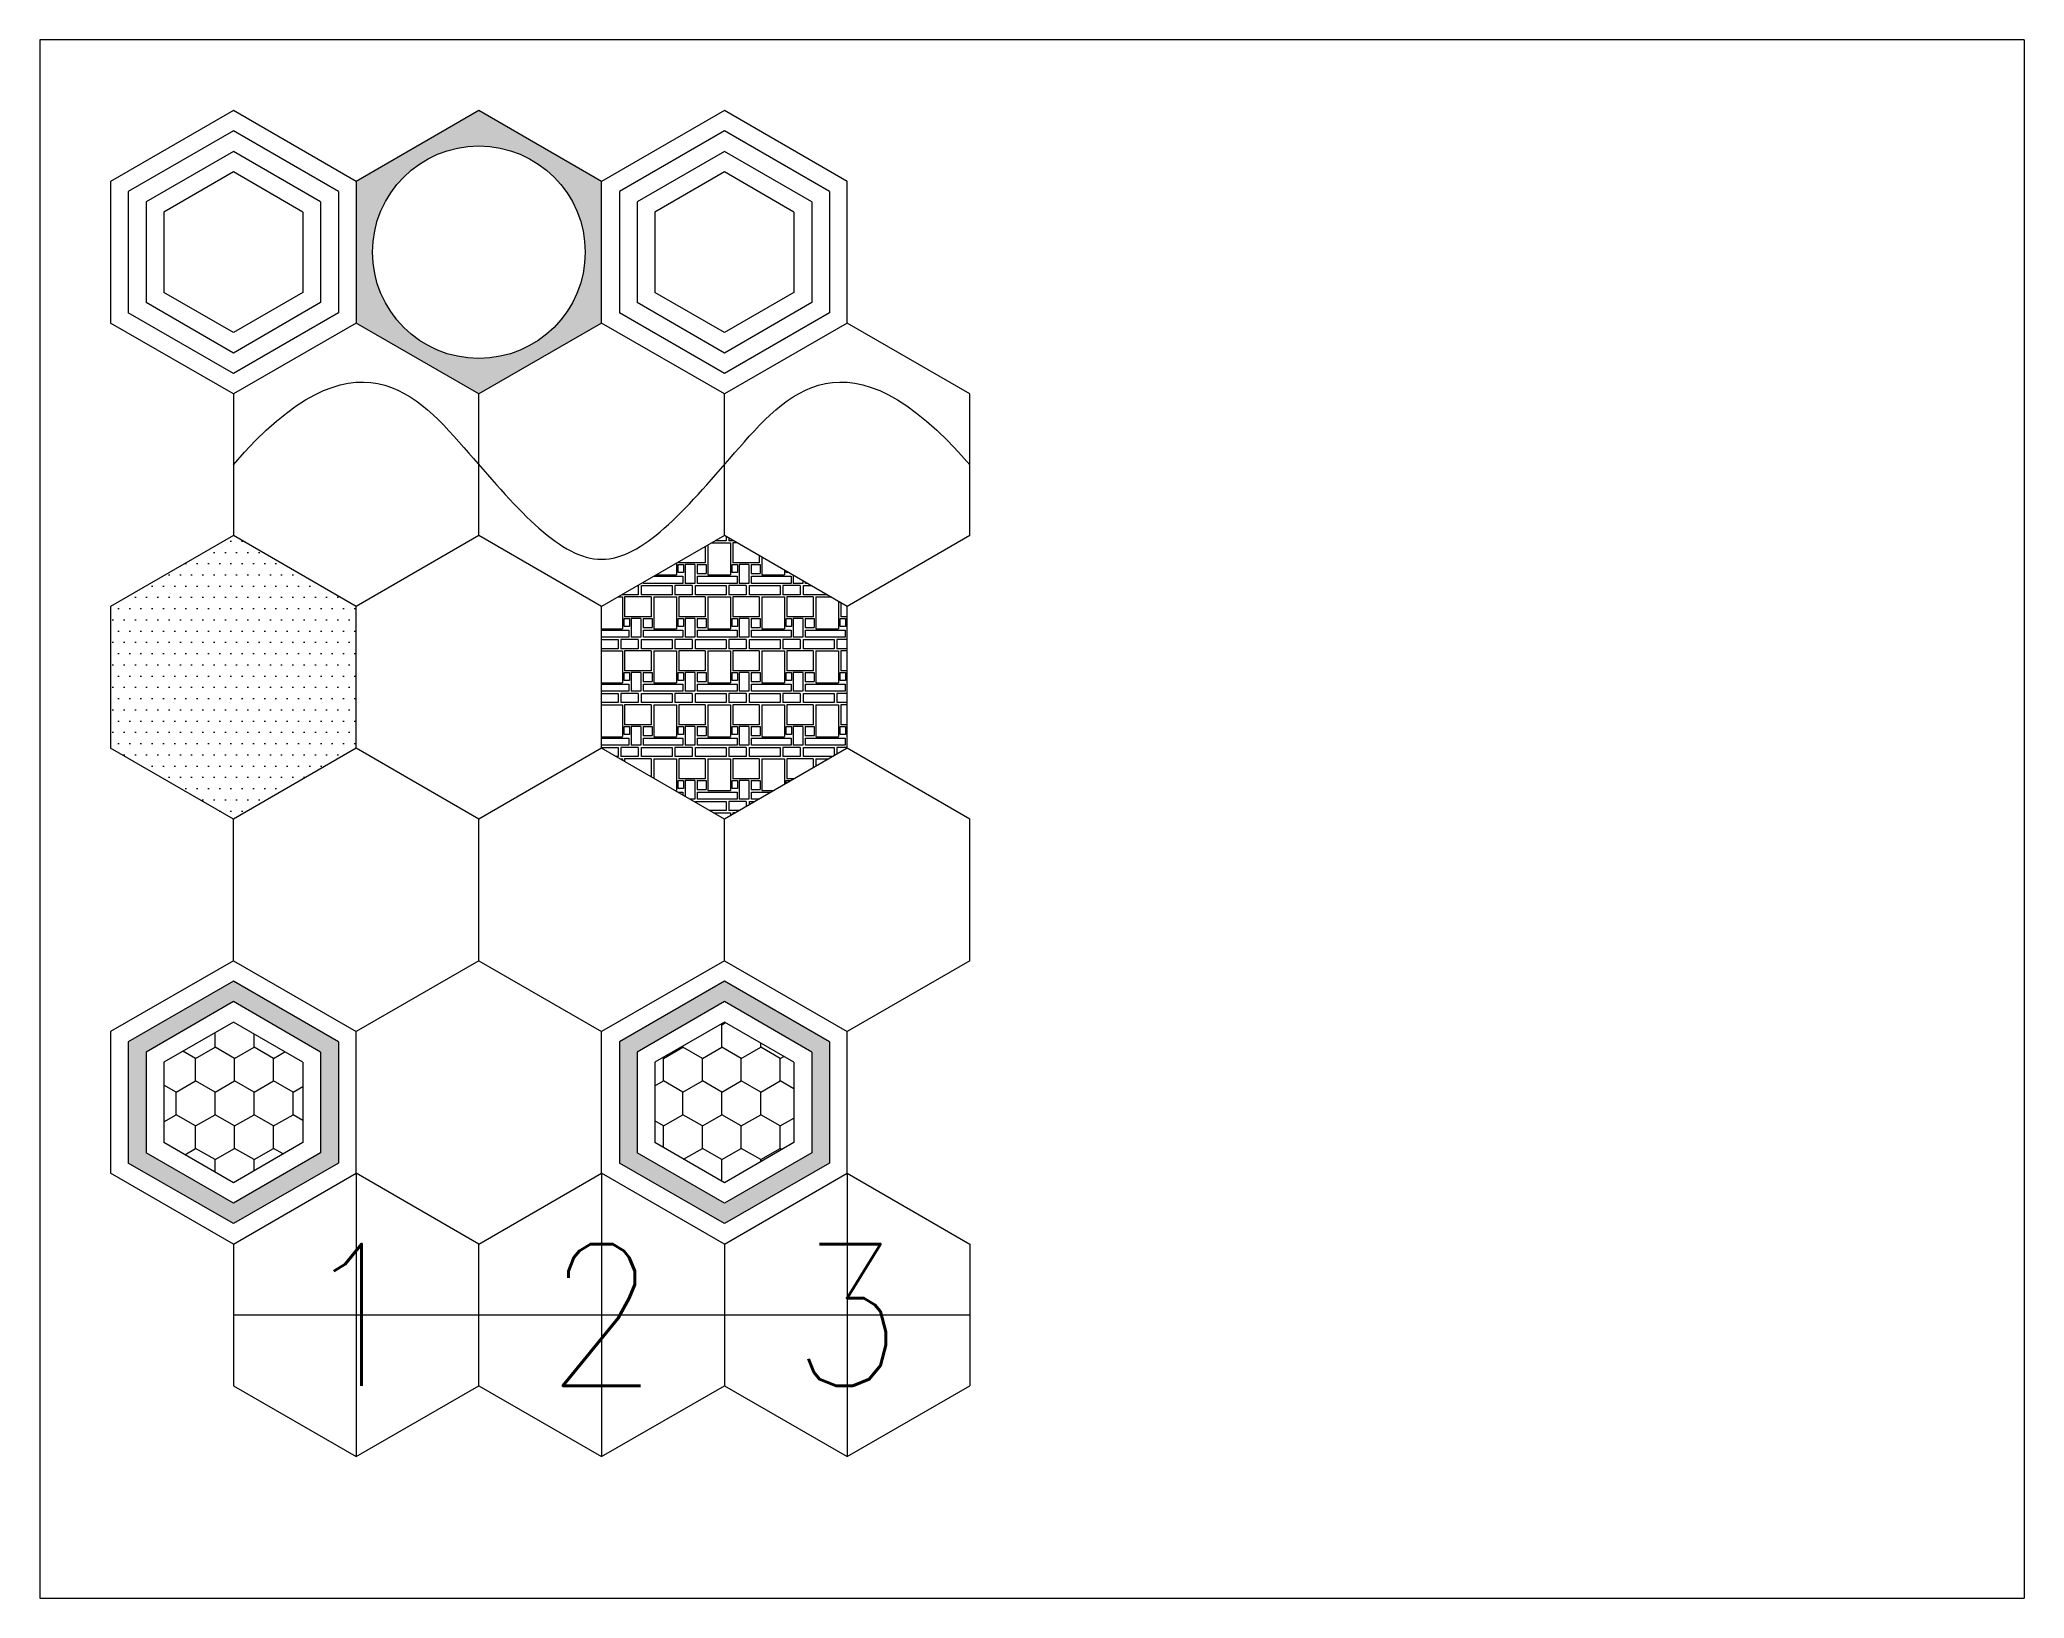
# Model space of a CAD drawing. Header units: millimetres. Extents: x 0 to 280, y 0 to 220.
import ezdxf
from ezdxf.enums import TextEntityAlignment as Align

# ---------------------------------------------------------------- set-up
doc = ezdxf.new("R2010")
doc.units = ezdxf.units.MM
doc.layers.add('1. Printing Layers ... 1.2 Mark', color=5, linetype='Continuous', lineweight=5, true_color=0x0000ff)
doc.layers.add('1. Printing Layers ... 1.3 Raster', color=18, linetype='Continuous', lineweight=5, true_color=0x000000)
doc.layers.add('2. Non-Printing Layers ... 2.1 NP Layout', color=3, linetype='Continuous', lineweight=13, true_color=0x00ff00, plot=False)
doc.styles.add('textstyle23', font='Standard')
doc.styles.add('textstyle24', font='Standard')
doc.styles.add('textstyle25', font='Standard')

msp = doc.modelspace()

# ---------------------------------------------------------------- hatches: boundary and pattern name
at = {"layer": '1. Printing Layers ... 1.2 Mark'}
h = msp.add_hatch(dxfattribs=at)
h.set_pattern_fill('HONEY', color=256, angle=30, style=0, pattern_type=0)
h.paths.add_polyline_path([(106.42, 75.67), (106.42, 64.33), (96.6, 58.66), (86.78, 64.33), (86.78, 75.67), (96.6, 81.34)], flags=0)
at = {"layer": '1. Printing Layers ... 1.3 Raster'}
h = msp.add_hatch(color=256, dxfattribs=at)
h.paths.add_polyline_path([(61.96, 210), (44.64, 200), (44.64, 180), (61.96, 170), (79.28, 180), (79.28, 200)], flags=0)
edge = h.paths.add_edge_path(flags=0)
edge.add_arc((61.96, 190), 15, 0, 360)
h = msp.add_hatch(dxfattribs=at)
h.set_pattern_fill('DOTS', color=256, style=0, pattern_type=0)
h.paths.add_polyline_path([(44.64, 120), (44.64, 140), (27.32, 150), (10, 140), (10, 120), (27.32, 110)], flags=0)
h = msp.add_hatch(dxfattribs=at)
h.set_pattern_fill('BLOCKS-02', color=256, scale=0.3, style=0, pattern_type=0)
h.set_pattern_definition([(180, (2.4384, 1.3716), (-9e-16, -7.62), [3.7338, -3.8862]), (270, (2.4384, 4.191), (7.62, -7.62), [2.8194, -4.8006]), (0, (2.8194, 7.315), (0, 7.62), [3.2004, -4.4196]), (0, (1.2954, 7.4676), (0, 7.62), [1.2954, -6.3246]), (90, (6.2484, 0), (-7.62, 7.62), [1.143, -6.477]), (180, (7.0104, 0), (-9e-16, -7.62), [0.762, -6.858]), (180, (2.4384, 4.191), (-9e-16, -7.62), [3.7338, -3.8862]), (270, (6.3246, 4.191), (7.62, -7.62), [2.8194, -4.8006]), (180, (0.9906, 6.096), (-9e-16, -7.62), [1.3716, -6.2484]), (90, (1.067, 4.496), (-7.62, 7.62), [1.2954, -6.3246]), (270, (0.9906, 1.143), (7.62, -7.62), [2.667, -4.953]), (180, (5.41, 4.496), (-9e-16, -7.62), [4.3434, -3.2766]), (270, (7.0104, 1.143), (7.62, -7.62), [1.143, -6.477]), (0, (6.2484, 1.143), (0, 7.62), [0.762, -6.858]), (270, (5.41, 5.791), (7.62, -7.62), [1.2954, -6.3246]), (0, (1.067, 5.791), (0, 7.62), [4.3434, -3.2766]), (180, (0.6096, 4.496), (-9e-16, -7.62), [2.4384, -5.1816]), (270, (0.6096, 5.791), (7.62, -7.62), [1.2954, -6.3246]), (180, (0.9906, 1.143), (-9e-16, -7.62), [1.3716, -6.2484]), (270, (7.239, 1.143), (7.62, -7.62), [2.667, -4.953]), (90, (1.3716, 6.096), (-7.62, 7.62), [0.9906, -6.6294]), (180, (6.934, 6.096), (-9e-16, -7.62), [5.5626, -2.0574]), (180, (0.6096, 5.791), (-9e-16, -7.62), [2.4384, -5.1816]), (270, (5.791, 5.791), (7.62, -7.62), [1.2954, -6.3246]), (270, (2.591, 1.143), (7.62, -7.62), [1.2954, -6.3246]), (0, (1.2954, 1.143), (0, 7.62), [1.2954, -6.3246]), (270, (6.934, 7.0866), (7.62, -7.62), [0.9906, -6.6294]), (0, (1.3716, 7.0866), (0, 7.62), [5.5626, -2.0574]), (0, (2.8194, 4.191), (0, 7.62), [3.2004, -4.4196]), (270, (2.8194, 4.191), (7.62, -7.62), [4.4958, -3.1242]), (270, (1.2954, 1.143), (7.62, -7.62), [1.2954, -6.3246]), (270, (6.02, 4.191), (7.62, -7.62), [4.4958, -3.1242])])
h.paths.add_polyline_path([(113.92, 120), (113.92, 140), (96.6, 150), (79.28, 140), (79.28, 120), (96.6, 110)], flags=0)
h = msp.add_hatch(color=256, dxfattribs=at)
h.paths.add_polyline_path([(42.14, 61.44), (27.32, 52.89), (12.5, 61.44), (12.5, 78.56), (27.32, 87.11), (42.14, 78.56)], flags=0)
h.paths.add_polyline_path([(39.64, 62.89), (27.32, 55.77), (15, 62.89), (15, 77.11), (27.32, 84.23), (39.64, 77.11)], flags=0)
h = msp.add_hatch(color=256, dxfattribs=at)
h.paths.add_polyline_path([(111.42, 61.44), (96.6, 52.89), (81.78, 61.44), (81.78, 78.56), (96.6, 87.11), (111.42, 78.56)], flags=0)
h.paths.add_polyline_path([(108.92, 62.89), (96.6, 55.77), (84.28, 62.89), (84.28, 77.11), (96.6, 84.23), (108.92, 77.11)], flags=0)
h = msp.add_hatch(dxfattribs=at)
h.set_pattern_fill('HONEY', color=256, angle=30, style=0, pattern_type=0)
h.paths.add_polyline_path([(37.14, 75.67), (37.14, 64.33), (27.32, 58.66), (17.5, 64.33), (17.5, 75.67), (27.32, 81.34)], flags=0)

# ---------------------------------------------------------------- linework, layer by layer
at = {"layer": '1. Printing Layers ... 1.2 Mark'}
for p, q in [((44.64, 200), (27.32, 210)), ((27.32, 210), (10, 200)), ((61.96, 210), (44.64, 200)), ((79.28, 200), (61.96, 210)), ((96.6, 210), (79.28, 200)), ((113.92, 200), (96.6, 210)), ((27.32, 207.11), (12.5, 198.56)), ((42.14, 198.56), (27.32, 207.11)), ((96.6, 207.11), (81.78, 198.56)), ((111.42, 198.56), (96.6, 207.11)), ((27.32, 204.23), (15, 197.11)), ((39.64, 197.11), (27.32, 204.23)), ((96.6, 204.23), (84.28, 197.11)), ((108.92, 197.11), (96.6, 204.23)), ((10, 200), (10, 180)), ((27.32, 201.34), (17.5, 195.67)), ((37.14, 195.67), (27.32, 201.34)), ((44.64, 200), (44.64, 180)), ((79.28, 180), (79.28, 200)), ((96.6, 201.34), (86.78, 195.67)), ((106.42, 195.67), (96.6, 201.34)), ((113.92, 180), (113.92, 200)), ((12.5, 198.56), (12.5, 181.44)), ((15, 197.11), (15, 182.89)), ((39.64, 197.11), (39.64, 182.89)), ((42.14, 198.56), (42.14, 181.44)), ((81.78, 198.56), (81.78, 181.44)), ((84.28, 197.11), (84.28, 182.89)), ((108.92, 197.11), (108.92, 182.89)), ((111.42, 198.56), (111.42, 181.44)), ((17.5, 195.67), (17.5, 184.33)), ((37.14, 195.67), (37.14, 184.33)), ((86.78, 195.67), (86.78, 184.33)), ((106.42, 195.67), (106.42, 184.33)), ((27.32, 175.77), (15, 182.89)), ((27.32, 178.66), (17.5, 184.33)), ((37.14, 184.33), (27.32, 178.66)), ((39.64, 182.89), (27.32, 175.77)), ((96.6, 175.77), (84.28, 182.89)), ((96.6, 178.66), (86.78, 184.33)), ((106.42, 184.33), (96.6, 178.66)), ((108.92, 182.89), (96.6, 175.77)), ((27.32, 170), (10, 180)), ((27.32, 172.89), (12.5, 181.44)), ((42.14, 181.44), (27.32, 172.89)), ((44.64, 180), (27.32, 170)), ((61.96, 170), (44.64, 180)), ((79.28, 180), (61.96, 170)), ((96.6, 170), (79.28, 180)), ((96.6, 172.89), (81.78, 181.44)), ((111.42, 181.44), (96.6, 172.89)), ((113.92, 180), (96.6, 170)), ((131.24, 170), (113.92, 180)), ((27.32, 170), (27.32, 150)), ((61.96, 150), (61.96, 170)), ((96.6, 150), (96.6, 170)), ((131.24, 150), (131.24, 170)), ((27.32, 150), (10, 140)), ((44.64, 140), (27.32, 150)), ((61.96, 150), (44.64, 140)), ((79.28, 140), (61.96, 150)), ((96.6, 150), (79.28, 140)), ((113.92, 140), (96.6, 150)), ((131.24, 150), (113.92, 140)), ((10, 140), (10, 120)), ((44.64, 120), (44.64, 140)), ((79.28, 120), (79.28, 140)), ((113.92, 120), (113.92, 140)), ((27.32, 110), (10, 120)), ((44.64, 120), (27.32, 110)), ((61.96, 110), (44.64, 120)), ((79.28, 120), (61.96, 110)), ((96.6, 110), (79.28, 120)), ((113.92, 120), (96.6, 110)), ((131.24, 110), (113.92, 120)), ((27.32, 90), (27.32, 110)), ((61.96, 90), (61.96, 110)), ((96.6, 90), (96.6, 110)), ((131.24, 90), (131.24, 110)), ((27.32, 90), (10, 80)), ((27.32, 90), (44.64, 80)), ((61.96, 90), (44.64, 80)), ((61.96, 90), (79.28, 80)), ((96.6, 90), (79.28, 80)), ((96.6, 90), (113.92, 80)), ((131.24, 90), (113.92, 80)), ((27.32, 87.11), (12.5, 78.56)), ((42.14, 78.56), (27.32, 87.11)), ((96.6, 87.11), (81.78, 78.56)), ((111.42, 78.56), (96.6, 87.11)), ((27.32, 84.23), (15, 77.11)), ((39.64, 77.11), (27.32, 84.23)), ((96.6, 84.23), (84.28, 77.11)), ((108.92, 77.11), (96.6, 84.23)), ((27.32, 81.34), (17.5, 75.67)), ((37.14, 75.67), (27.32, 81.34)), ((96.6, 81.34), (86.78, 75.67)), ((106.42, 75.67), (96.6, 81.34)), ((10, 80), (10, 60)), ((12.5, 78.56), (12.5, 61.44)), ((42.14, 78.56), (42.14, 61.44)), ((44.64, 60), (44.64, 80)), ((79.28, 60), (79.28, 80)), ((81.78, 78.56), (81.78, 61.44)), ((111.42, 78.56), (111.42, 61.44)), ((113.92, 60), (113.92, 80)), ((15, 77.11), (15, 62.89)), ((17.5, 75.67), (17.5, 64.33)), ((37.14, 75.67), (37.14, 64.33)), ((39.64, 77.11), (39.64, 62.89)), ((84.28, 77.11), (84.28, 62.89)), ((86.78, 75.67), (86.78, 64.33)), ((106.42, 75.67), (106.42, 64.33)), ((108.92, 77.11), (108.92, 62.89)), ((27.32, 55.77), (15, 62.89)), ((27.32, 58.66), (17.5, 64.33)), ((37.14, 64.33), (27.32, 58.66)), ((39.64, 62.89), (27.32, 55.77)), ((96.6, 55.77), (84.28, 62.89)), ((96.6, 58.66), (86.78, 64.33)), ((106.42, 64.33), (96.6, 58.66)), ((108.92, 62.89), (96.6, 55.77)), ((27.32, 50), (10, 60)), ((27.32, 52.89), (12.5, 61.44)), ((42.14, 61.44), (27.32, 52.89)), ((27.32, 50), (44.64, 60)), ((61.96, 50), (44.64, 60)), ((61.96, 50), (79.28, 60)), ((96.6, 50), (79.28, 60)), ((96.6, 52.89), (81.78, 61.44)), ((111.42, 61.44), (96.6, 52.89)), ((96.6, 50), (113.92, 60)), ((113.92, 60), (131.24, 50)), ((27.32, 50), (27.32, 30)), ((61.96, 30), (61.96, 50)), ((96.6, 50), (96.6, 30)), ((131.24, 50), (131.24, 30)), ((27.32, 30), (44.64, 20)), ((44.64, 20), (61.96, 30)), ((61.96, 30), (79.28, 20)), ((79.28, 20), (96.6, 30)), ((96.6, 30), (113.92, 20)), ((113.92, 20), (131.24, 30))]:
    msp.add_line(p, q, dxfattribs=at)
msp.add_circle((61.96, 190), 15, dxfattribs=at)
at = {"layer": '1. Printing Layers ... 1.3 Raster'}
msp.add_open_spline([(27.32, 160), (44.64, 180), (61.96, 160), (79.28, 140), (96.6, 160), (113.92, 180), (131.24, 160)], degree=3, dxfattribs=at)
at = {"layer": '2. Non-Printing Layers ... 2.1 NP Layout'}
for p, q in [((280, 220), (0, 220)), ((0, 220), (0, 0)), ((280, 220), (280, 0)), ((44.64, 60), (44.64, 20)), ((79.28, 60), (79.28, 20)), ((113.92, 60), (113.92, 20)), ((27.32, 40), (131.24, 40)), ((0, 0), (280, 0))]:
    msp.add_line(p, q, dxfattribs=at)

# ---------------------------------------------------------------- texts
at = {"layer": '1. Printing Layers ... 1.3 Raster'}
for s, style, p in [('1', 'textstyle25', (44.64, 40)), ('2', 'textstyle24', (79.28, 40)), ('3', 'textstyle23', (113.92, 40))]:
    msp.add_text(s, height=20, dxfattribs=dict(at, style=style)).set_placement(p, align=Align.MIDDLE_CENTER)

doc.saveas('drawing.dxf')
